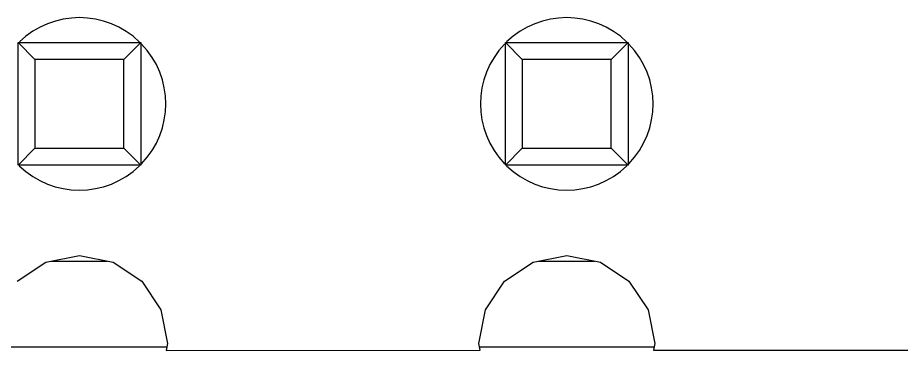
# Model space of a CAD drawing. Header units: millimetres. Extents: x 573 to 698, y 194 to 280.
# Drawn here: x 648.269 to 652.875, y 241.65 to 243.386 of the extents above; entities that cross this region are included whole.
import ezdxf

# ---------------------------------------------------------------- set-up
doc = ezdxf.new("R2010")
doc.units = ezdxf.units.MM
doc.header["$LTSCALE"] = 30.734
doc.layers.get('0').update_dxf_attribs({"linetype": 'CONTINUOUS'})

msp = doc.modelspace()

# ---------------------------------------------------------------- linework, layer by layer
at = {"color": 7, "linetype": 'Continuous'}
for p, q in [((648.3596, 243.1675), (648.2714, 243.2557)), ((648.2714, 243.2557), (648.9114, 243.2557)), ((648.2714, 242.6157), (648.2714, 243.2557)), ((648.9114, 243.2557), (648.8232, 243.1675)), ((648.9114, 243.2557), (648.9114, 242.6157)), ((650.8114, 243.2557), (651.4514, 243.2557)), ((650.8996, 243.1675), (650.8114, 243.2557)), ((650.8114, 242.6157), (650.8114, 243.2557)), ((651.4514, 243.2557), (651.3632, 243.1675)), ((651.4514, 243.2557), (651.4514, 242.6157)), ((648.8232, 243.1675), (648.3596, 243.1675)), ((648.3596, 243.1675), (648.3596, 242.7039)), ((648.8232, 242.7039), (648.8232, 243.1675)), ((651.3632, 243.1675), (650.8996, 243.1675)), ((650.8996, 243.1675), (650.8996, 242.7039)), ((651.3632, 242.7039), (651.3632, 243.1675)), ((648.3596, 242.7039), (648.2714, 242.6157)), ((648.3596, 242.7039), (648.8232, 242.7039)), ((648.9114, 242.6157), (648.8232, 242.7039)), ((650.8996, 242.7039), (650.8114, 242.6157)), ((650.8996, 242.7039), (651.3632, 242.7039)), ((651.4514, 242.6157), (651.3632, 242.7039)), ((648.9114, 242.6157), (648.2714, 242.6157)), ((651.4514, 242.6157), (650.8114, 242.6157)), ((648.4158, 242.1096), (648.5914, 242.1445)), ((648.5914, 242.1445), (648.767, 242.1096)), ((650.9558, 242.1096), (651.1314, 242.1445)), ((651.1314, 242.1445), (651.307, 242.1096)), ((648.267, 242.0101), (648.4158, 242.1096)), ((648.4465, 242.1157), (648.7362, 242.1157)), ((648.767, 242.1096), (648.9158, 242.0101)), ((650.807, 242.0101), (650.9558, 242.1096)), ((650.9865, 242.1157), (651.2762, 242.1157)), ((651.307, 242.1096), (651.4558, 242.0101)), ((648.9158, 242.0101), (649.0153, 241.8613)), ((650.7075, 241.8613), (650.807, 242.0101)), ((651.4558, 242.0101), (651.5553, 241.8613)), ((649.0153, 241.8613), (649.0502, 241.6857)), ((650.6726, 241.6857), (650.7075, 241.8613)), ((651.5553, 241.8613), (651.5902, 241.6857)), ((649.0502, 241.6857), (649.043, 241.6495)), ((650.6797, 241.6498), (650.6726, 241.6857)), ((651.5902, 241.6857), (651.5831, 241.65)), ((649.043, 241.6657), (648.1398, 241.6657)), ((649.043, 241.6495), (650.6797, 241.6498)), ((651.5831, 241.6657), (650.6797, 241.6657)), ((651.5831, 241.65), (653.2196, 241.6503))]:
    msp.add_line(p, q, dxfattribs=at)
for centre, start, end in [((648.5914, 242.9357), 45.8551, 134.1151), ((651.1314, 242.9357), 45.8551, 134.1151), ((648.5914, 242.9357), 316.0768, 43.931), ((651.1314, 242.9357), 136.0768, 223.931), ((651.1314, 242.9357), 316.0768, 43.931), ((648.5914, 242.9357), 225.8551, 314.1151), ((651.1314, 242.9357), 225.8551, 314.1151)]:
    msp.add_arc(centre, 0.45, start, end, dxfattribs=at)

doc.saveas('drawing.dxf')
